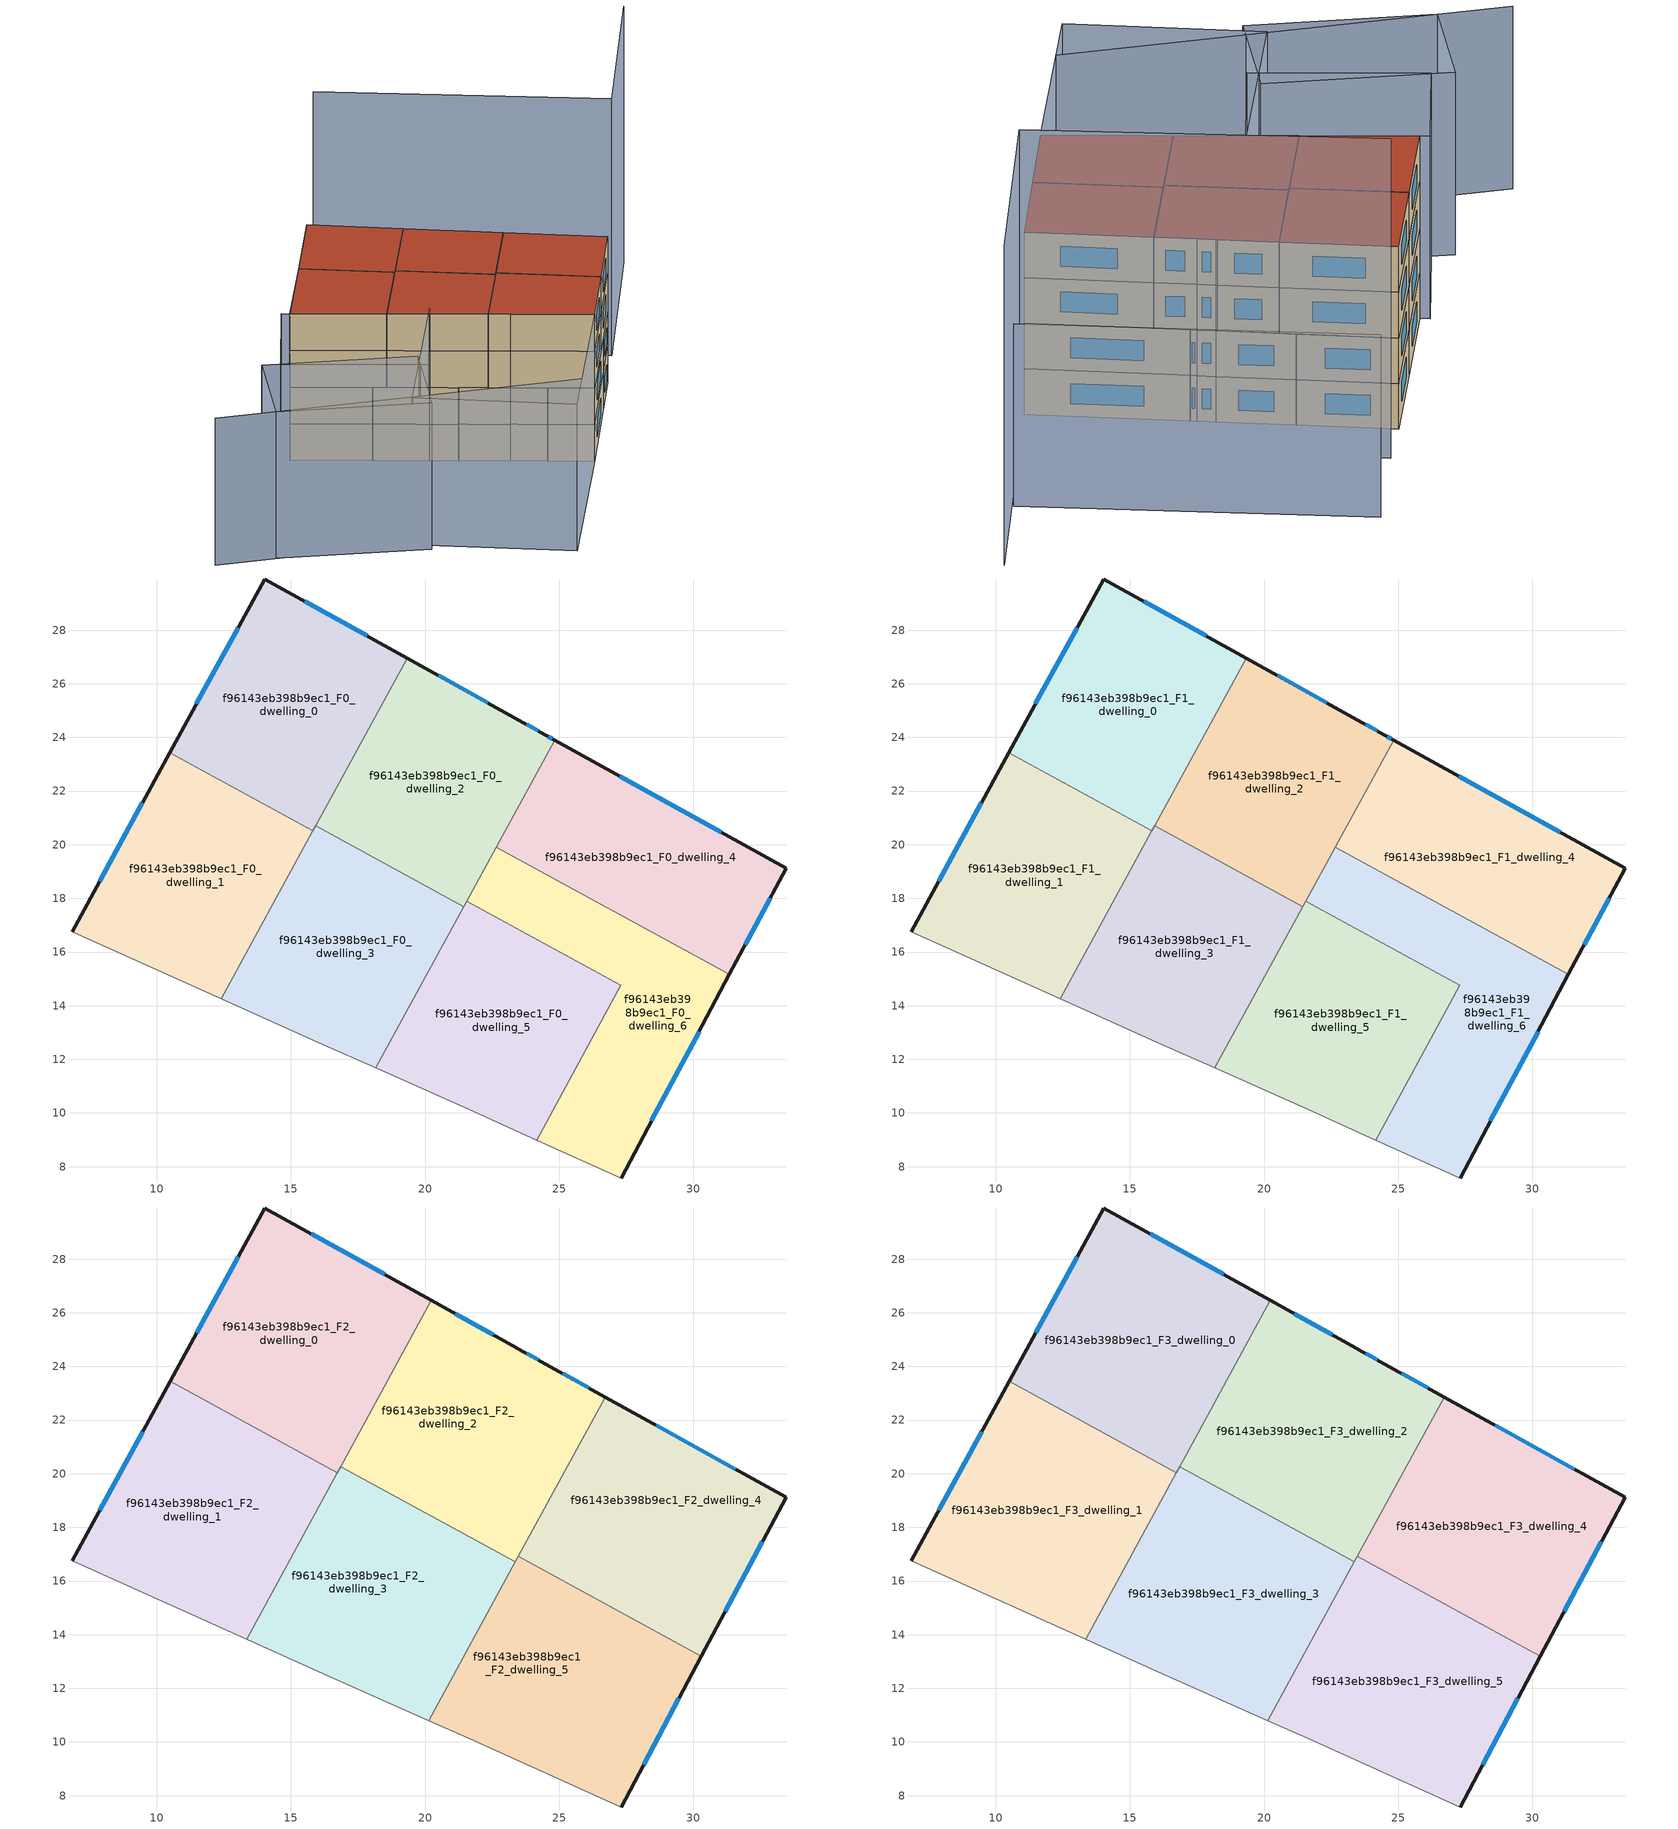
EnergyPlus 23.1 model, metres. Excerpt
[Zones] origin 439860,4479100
f96143eb398b9ec1_F0_dwelling_0
 floor ground (EU_floor_Construction): 19.33,26.96 15.82,20.52 10.49,23.43 14.02,29.91 z0
 wall outside (EU_wall_Construction): 19.33,26.96 14.02,29.91 10.49,23.43 z0:3
 wall to f96143eb398b9ec1_F0_dwelling_1 (EU_wall_Construction): 10.49,23.43 15.82,20.52 z0:3
 wall to f96143eb398b9ec1_F0_dwelling_2 (EU_wall_Construction): 15.92,20.71 19.33,26.96 z0:3
 wall to f96143eb398b9ec1_F0_dwelling_3 (EU_wall_Construction): 15.82,20.52 15.92,20.71 z0:3
 window (EU_Window_Construction): 13.03,28.09 11.48,25.25 / 17.84,27.79 15.51,29.08 z0.84:2.16
f96143eb398b9ec1_F0_dwelling_1
 floor ground (EU_floor_Construction): 15.82,20.52 12.41,14.26 6.85,16.76 10.49,23.43 z0
 wall outside (EU_wall_Construction): 10.49,23.43 6.85,16.76 z0:3
 wall adiabatic (EU_wall_Construction): 6.85,16.76 12.41,14.26 z0:3
 wall to f96143eb398b9ec1_F0_dwelling_3 (EU_wall_Construction): 12.41,14.26 15.82,20.52 z0:3
 window (EU_Window_Construction): 9.47,21.56 7.87,18.64 z0.84:2.16
f96143eb398b9ec1_F0_dwelling_2
 floor ground (EU_floor_Construction): 23.5,24.65 24.51,24.08 24.83,23.9 21.45,17.69 15.92,20.71 19.33,26.96 z0
 wall outside (EU_wall_Construction): 24.83,23.9 24.51,24.08 23.5,24.65 19.33,26.96 z0:3
 wall to f96143eb398b9ec1_F0_dwelling_3 (EU_wall_Construction): 15.92,20.71 21.45,17.69 z0:3
 wall to f96143eb398b9ec1_F0_dwelling_4 (EU_wall_Construction): 22.65,19.91 24.83,23.9 z0:3
 wall to f96143eb398b9ec1_F0_dwelling_6 (EU_wall_Construction): 21.56,17.89 22.65,19.91 z0:3
 wall to f96143eb398b9ec1_F0_dwelling_5 (EU_wall_Construction): 21.45,17.69 21.56,17.89 z0:3
 window (EU_Window_Construction): 24.22,24.24 23.78,24.49 / 24.74,23.95 24.6,24.03 / 22.33,25.3 20.5,26.31 z0.84:2.16
f96143eb398b9ec1_F0_dwelling_3
 floor ground (EU_floor_Construction): 21.45,17.69 18.16,11.68 16.21,12.55 12.41,14.26 15.92,20.71 z0
 wall adiabatic (EU_wall_Construction): 12.41,14.26 16.21,12.55 18.16,11.68 z0:3
 wall to f96143eb398b9ec1_F0_dwelling_5 (EU_wall_Construction): 18.16,11.68 21.45,17.69 z0:3
f96143eb398b9ec1_F0_dwelling_4
 floor ground (EU_floor_Construction): 33.46,19.13 31.35,15.16 22.65,19.91 24.83,23.9 z0
 wall outside (EU_wall_Construction): 31.35,15.16 33.46,19.13 24.83,23.9 z0:3
 wall to f96143eb398b9ec1_F0_dwelling_6 (EU_wall_Construction): 22.65,19.91 31.35,15.16 z0:3
 window (EU_Window_Construction): 31.94,16.28 32.87,18.01 / 31.04,20.47 27.26,22.56 z0.84:2.16
f96143eb398b9ec1_F0_dwelling_5
 floor ground (EU_floor_Construction): 27.3,14.76 24.16,8.99 21.63,10.13 18.16,11.68 21.56,17.89 z0
 wall to f96143eb398b9ec1_F0_dwelling_6 (EU_wall_Construction): 24.16,8.99 27.3,14.76 21.56,17.89 z0:3
 wall adiabatic (EU_wall_Construction): 18.16,11.68 21.63,10.13 24.16,8.99 z0:3
f96143eb398b9ec1_F0_dwelling_6
 floor ground (EU_floor_Construction): 31.35,15.16 27.31,7.58 24.16,8.99 27.3,14.76 21.56,17.89 22.65,19.91 z0
 wall outside (EU_wall_Construction): 27.31,7.58 31.35,15.16 z0:3
 wall adiabatic (EU_wall_Construction): 24.16,8.99 27.31,7.58 z0:3
 window (EU_Window_Construction): 28.44,9.71 30.21,13.03 z0.84:2.16
f96143eb398b9ec1_F1_dwelling_0
 floor to f96143eb398b9ec1_F0_dwelling_0 (EU_floor_Construction): 19.33,26.96 15.82,20.52 10.49,23.43 14.02,29.91 z3
 wall outside (EU_wall_Construction): 19.33,26.96 14.02,29.91 10.49,23.43 z3:6
 wall to f96143eb398b9ec1_F1_dwelling_1 (EU_wall_Construction): 10.49,23.43 15.82,20.52 z3:6
 wall to f96143eb398b9ec1_F1_dwelling_2 (EU_wall_Construction): 15.92,20.71 19.33,26.96 z3:6
 wall to f96143eb398b9ec1_F1_dwelling_3 (EU_wall_Construction): 15.82,20.52 15.92,20.71 z3:6
 window (EU_Window_Construction): 13.03,28.09 11.48,25.25 / 17.84,27.79 15.51,29.08 z3.84:5.16
f96143eb398b9ec1_F1_dwelling_1
 floor to f96143eb398b9ec1_F0_dwelling_1 (EU_floor_Construction): 15.82,20.52 12.41,14.26 6.85,16.76 10.49,23.43 z3
 wall outside (EU_wall_Construction): 10.49,23.43 6.85,16.76 z3:6
 wall adiabatic (EU_wall_Construction): 6.85,16.76 12.41,14.26 z3:6
 wall to f96143eb398b9ec1_F1_dwelling_3 (EU_wall_Construction): 12.41,14.26 15.82,20.52 z3:6
 window (EU_Window_Construction): 9.47,21.56 7.87,18.64 z3.84:5.16
 ceiling adiabatic (EU_roof_Construction): 12.41,14.26 15.82,20.52 10.49,23.43 6.85,16.76 z6
f96143eb398b9ec1_F1_dwelling_2
 floor to f96143eb398b9ec1_F0_dwelling_2 (EU_floor_Construction): 23.5,24.65 24.51,24.08 24.83,23.9 21.45,17.69 15.92,20.71 19.33,26.96 z3
 wall outside (EU_wall_Construction): 24.83,23.9 24.51,24.08 23.5,24.65 19.33,26.96 z3:6
 wall to f96143eb398b9ec1_F1_dwelling_3 (EU_wall_Construction): 15.92,20.71 21.45,17.69 z3:6
 wall to f96143eb398b9ec1_F1_dwelling_4 (EU_wall_Construction): 22.65,19.91 24.83,23.9 z3:6
 wall to f96143eb398b9ec1_F1_dwelling_6 (EU_wall_Construction): 21.56,17.89 22.65,19.91 z3:6
 wall to f96143eb398b9ec1_F1_dwelling_5 (EU_wall_Construction): 21.45,17.69 21.56,17.89 z3:6
 window (EU_Window_Construction): 24.22,24.24 23.78,24.49 / 24.74,23.95 24.6,24.03 / 22.33,25.3 20.5,26.31 z3.84:5.16
f96143eb398b9ec1_F1_dwelling_3
 floor to f96143eb398b9ec1_F0_dwelling_3 (EU_floor_Construction): 21.45,17.69 18.16,11.68 16.21,12.55 12.41,14.26 15.92,20.71 z3
 wall adiabatic (EU_wall_Construction): 12.41,14.26 16.21,12.55 18.16,11.68 z3:6
 wall to f96143eb398b9ec1_F1_dwelling_5 (EU_wall_Construction): 18.16,11.68 21.45,17.69 z3:6
f96143eb398b9ec1_F1_dwelling_4
 floor to f96143eb398b9ec1_F0_dwelling_4 (EU_floor_Construction): 33.46,19.13 31.35,15.16 22.65,19.91 24.83,23.9 z3
 wall outside (EU_wall_Construction): 31.35,15.16 33.46,19.13 24.83,23.9 z3:6
 wall to f96143eb398b9ec1_F1_dwelling_6 (EU_wall_Construction): 22.65,19.91 31.35,15.16 z3:6
 window (EU_Window_Construction): 31.94,16.28 32.87,18.01 / 31.04,20.47 27.26,22.56 z3.84:5.16
f96143eb398b9ec1_F1_dwelling_5
 floor to f96143eb398b9ec1_F0_dwelling_5 (EU_floor_Construction): 27.3,14.76 24.16,8.99 21.63,10.13 18.16,11.68 21.56,17.89 z3
 wall to f96143eb398b9ec1_F1_dwelling_6 (EU_wall_Construction): 24.16,8.99 27.3,14.76 21.56,17.89 z3:6
 wall adiabatic (EU_wall_Construction): 18.16,11.68 21.63,10.13 24.16,8.99 z3:6
 ceiling adiabatic (EU_roof_Construction): 23.36,16.71 23.45,16.86 21.56,17.89 21.47,17.74 z6
f96143eb398b9ec1_F1_dwelling_6
 floor to f96143eb398b9ec1_F0_dwelling_6 (EU_floor_Construction): 31.35,15.16 27.31,7.58 24.16,8.99 27.3,14.76 21.56,17.89 22.65,19.91 z3
 wall outside (EU_wall_Construction): 27.31,7.58 31.35,15.16 z3:6
 wall adiabatic (EU_wall_Construction): 24.16,8.99 27.31,7.58 z3:6
 window (EU_Window_Construction): 28.44,9.71 30.21,13.03 z3.84:5.16
f96143eb398b9ec1_F2_dwelling_0
 floor to f96143eb398b9ec1_F1_dwelling_0 (EU_floor_Construction): 19.33,26.96 15.83,20.54 10.5,23.44 14.02,29.91 z6
 floor to f96143eb398b9ec1_F1_dwelling_2 (EU_floor_Construction): 20.23,26.46 16.83,20.21 15.92,20.71 19.33,26.96 z6
 floor to f96143eb398b9ec1_F1_dwelling_3 (EU_floor_Construction): 16.83,20.21 16.73,20.04 15.83,20.54 15.92,20.71 z6
 wall outside (EU_wall_Construction): 20.23,26.46 14.02,29.91 10.49,23.44 z6:9
 wall to f96143eb398b9ec1_F2_dwelling_1 (EU_wall_Construction): 10.49,23.44 16.73,20.04 z6:9
 wall to f96143eb398b9ec1_F2_dwelling_2 (EU_wall_Construction): 16.85,20.26 20.23,26.46 z6:9
 wall to f96143eb398b9ec1_F2_dwelling_3 (EU_wall_Construction): 16.73,20.04 16.85,20.26 z6:9
 window (EU_Window_Construction): 13.03,28.09 11.49,25.26 / 18.49,27.43 15.77,28.94 z6.84:8.16
f96143eb398b9ec1_F2_dwelling_1
 floor to f96143eb398b9ec1_F1_dwelling_0 (EU_floor_Construction): 15.83,20.54 15.82,20.52 10.49,23.43 10.5,23.44 z6
 floor to f96143eb398b9ec1_F1_dwelling_3 (EU_floor_Construction): 16.73,20.04 13.35,13.84 12.41,14.26 15.83,20.54 z6
 floor adiabatic (EU_floor_Construction): 15.82,20.52 12.41,14.26 13.35,13.84 6.85,16.76 10.49,23.44 10.49,23.43 z6
 wall outside (EU_wall_Construction): 10.49,23.44 6.85,16.76 z6:9
 wall adiabatic (EU_wall_Construction): 6.85,16.76 13.35,13.84 z6:9
 wall to f96143eb398b9ec1_F2_dwelling_3 (EU_wall_Construction): 13.35,13.84 16.73,20.04 z6:9
 window (EU_Window_Construction): 9.47,21.57 7.88,18.64 z6.84:8.16
f96143eb398b9ec1_F2_dwelling_2
 floor to f96143eb398b9ec1_F1_dwelling_2 (EU_floor_Construction): 23.5,24.65 24.51,24.08 24.83,23.9 21.47,17.74 16.85,20.26 20.23,26.46 23.44,24.68 z6
 floor to f96143eb398b9ec1_F1_dwelling_4 (EU_floor_Construction): 26.72,22.86 24.54,18.88 22.65,19.91 24.83,23.9 z6
 floor to f96143eb398b9ec1_F1_dwelling_6 (EU_floor_Construction): 24.54,18.88 23.45,16.86 21.56,17.89 22.65,19.91 z6
 floor adiabatic (EU_floor_Construction): 24.54,18.88 23.36,16.71 21.47,17.74 22.65,19.91 21.56,17.89 23.45,16.86 z6
 wall outside (EU_wall_Construction): 26.72,22.86 24.51,24.08 23.5,24.65 23.44,24.68 20.23,26.46 z6:9
 wall to f96143eb398b9ec1_F2_dwelling_3 (EU_wall_Construction): 16.85,20.26 23.36,16.71 z6:9
 wall to f96143eb398b9ec1_F2_dwelling_4 (EU_wall_Construction): 23.48,16.93 26.72,22.86 z6:9
 wall to f96143eb398b9ec1_F2_dwelling_5 (EU_wall_Construction): 23.36,16.71 23.48,16.93 z6:9
 window (EU_Window_Construction): 24.22,24.24 23.78,24.49 / 26.1,23.2 25.13,23.74 / 22.54,25.18 21.13,25.96 z6.84:8.16
f96143eb398b9ec1_F2_dwelling_3
 floor to f96143eb398b9ec1_F1_dwelling_3 (EU_floor_Construction): 21.45,17.69 18.17,11.68 16.21,12.55 13.35,13.84 16.83,20.21 z6
 floor to f96143eb398b9ec1_F1_dwelling_5 (EU_floor_Construction): 23.36,16.71 20.14,10.8 18.17,11.68 21.47,17.74 z6
 floor to f96143eb398b9ec1_F1_dwelling_2 (EU_floor_Construction): 21.47,17.74 21.45,17.69 16.83,20.21 16.85,20.26 z6
 wall adiabatic (EU_wall_Construction): 13.35,13.84 16.21,12.55 20.14,10.8 z6:9
 wall to f96143eb398b9ec1_F2_dwelling_5 (EU_wall_Construction): 20.14,10.8 23.36,16.71 z6:9
f96143eb398b9ec1_F2_dwelling_4
 floor to f96143eb398b9ec1_F1_dwelling_4 (EU_floor_Construction): 33.46,19.13 31.35,15.16 24.54,18.88 26.72,22.86 z6
 floor to f96143eb398b9ec1_F1_dwelling_6 (EU_floor_Construction): 31.35,15.16 30.31,13.2 23.48,16.93 24.54,18.88 z6
 wall outside (EU_wall_Construction): 30.31,13.2 33.46,19.13 26.72,22.86 z6:9
 wall to f96143eb398b9ec1_F2_dwelling_5 (EU_wall_Construction): 23.48,16.93 30.31,13.2 z6:9
 window (EU_Window_Construction): 31.19,14.87 32.58,17.46 / 31.57,20.18 28.61,21.81 z6.84:8.16
f96143eb398b9ec1_F2_dwelling_5
 floor to f96143eb398b9ec1_F1_dwelling_5 (EU_floor_Construction): 27.3,14.76 24.16,8.99 21.63,10.13 20.14,10.8 23.45,16.86 z6
 floor to f96143eb398b9ec1_F1_dwelling_6 (EU_floor_Construction): 27.3,14.76 23.45,16.86 23.48,16.93 30.31,13.2 27.31,7.58 24.16,8.99 z6
 wall outside (EU_wall_Construction): 27.31,7.58 30.31,13.2 z6:9
 wall adiabatic (EU_wall_Construction): 20.14,10.8 21.63,10.13 27.31,7.58 z6:9
 window (EU_Window_Construction): 28.15,9.16 29.46,11.62 z6.84:8.16
f96143eb398b9ec1_F3_dwelling_0
 floor to f96143eb398b9ec1_F2_dwelling_0 (EU_floor_Construction): 20.23,26.46 16.73,20.04 10.49,23.44 14.02,29.91 z9
 wall outside (EU_wall_Construction): 20.23,26.46 14.02,29.91 10.49,23.44 z9:12
 wall to f96143eb398b9ec1_F3_dwelling_1 (EU_wall_Construction): 10.49,23.44 16.73,20.04 z9:12
 wall to f96143eb398b9ec1_F3_dwelling_2 (EU_wall_Construction): 16.85,20.26 20.23,26.46 z9:12
 wall to f96143eb398b9ec1_F3_dwelling_3 (EU_wall_Construction): 16.73,20.04 16.85,20.26 z9:12
 window (EU_Window_Construction): 13.03,28.09 11.49,25.26 / 18.49,27.43 15.77,28.94 z9.84:11.16
 roof outside (EU_roof_Construction): 16.73,20.04 20.23,26.46 14.02,29.91 10.49,23.44 z12
f96143eb398b9ec1_F3_dwelling_1
 floor to f96143eb398b9ec1_F2_dwelling_1 (EU_floor_Construction): 16.73,20.04 13.35,13.84 6.85,16.76 10.49,23.44 z9
 wall outside (EU_wall_Construction): 10.49,23.44 6.85,16.76 z9:12
 wall adiabatic (EU_wall_Construction): 6.85,16.76 13.35,13.84 z9:12
 wall to f96143eb398b9ec1_F3_dwelling_3 (EU_wall_Construction): 13.35,13.84 16.73,20.04 z9:12
 window (EU_Window_Construction): 9.47,21.57 7.88,18.64 z9.84:11.16
 roof outside (EU_roof_Construction): 13.35,13.84 16.73,20.04 10.49,23.44 6.85,16.76 z12
f96143eb398b9ec1_F3_dwelling_2
 floor to f96143eb398b9ec1_F2_dwelling_2 (EU_floor_Construction): 24.51,24.08 26.72,22.86 23.36,16.71 16.85,20.26 20.23,26.46 23.44,24.68 23.5,24.65 z9
 wall outside (EU_wall_Construction): 26.72,22.86 24.51,24.08 23.5,24.65 23.44,24.68 20.23,26.46 z9:12
 wall to f96143eb398b9ec1_F3_dwelling_3 (EU_wall_Construction): 16.85,20.26 23.36,16.71 z9:12
 wall to f96143eb398b9ec1_F3_dwelling_4 (EU_wall_Construction): 23.48,16.93 26.72,22.86 z9:12
 wall to f96143eb398b9ec1_F3_dwelling_5 (EU_wall_Construction): 23.36,16.71 23.48,16.93 z9:12
 window (EU_Window_Construction): 24.22,24.24 23.78,24.49 / 26.1,23.2 25.13,23.74 / 22.54,25.18 21.13,25.96 z9.84:11.16
 roof outside (EU_roof_Construction): 23.36,16.71 26.72,22.86 24.51,24.08 23.5,24.65 23.44,24.68 20.23,26.46 16.85,20.26 z12
f96143eb398b9ec1_F3_dwelling_3
 floor to f96143eb398b9ec1_F2_dwelling_3 (EU_floor_Construction): 23.36,16.71 20.14,10.8 16.21,12.55 13.35,13.84 16.85,20.26 z9
 wall adiabatic (EU_wall_Construction): 13.35,13.84 16.21,12.55 20.14,10.8 z9:12
 wall to f96143eb398b9ec1_F3_dwelling_5 (EU_wall_Construction): 20.14,10.8 23.36,16.71 z9:12
 roof outside (EU_roof_Construction): 20.14,10.8 23.36,16.71 16.85,20.26 13.35,13.84 16.21,12.55 z12
f96143eb398b9ec1_F3_dwelling_4
 floor to f96143eb398b9ec1_F2_dwelling_4 (EU_floor_Construction): 33.46,19.13 30.31,13.2 23.48,16.93 26.72,22.86 z9
 wall outside (EU_wall_Construction): 30.31,13.2 33.46,19.13 26.72,22.86 z9:12
 wall to f96143eb398b9ec1_F3_dwelling_5 (EU_wall_Construction): 23.48,16.93 30.31,13.2 z9:12
 window (EU_Window_Construction): 31.19,14.87 32.58,17.46 / 31.57,20.18 28.61,21.81 z9.84:11.16
 roof outside (EU_roof_Construction): 30.31,13.2 33.46,19.13 26.72,22.86 23.48,16.93 z12
f96143eb398b9ec1_F3_dwelling_5
 floor to f96143eb398b9ec1_F2_dwelling_5 (EU_floor_Construction): 30.31,13.2 27.31,7.58 21.63,10.13 20.14,10.8 23.48,16.93 z9
 wall outside (EU_wall_Construction): 27.31,7.58 30.31,13.2 z9:12
 wall adiabatic (EU_wall_Construction): 20.14,10.8 21.63,10.13 27.31,7.58 z9:12
 window (EU_Window_Construction): 28.15,9.16 29.46,11.62 z9.84:11.16
 roof outside (EU_roof_Construction): 27.31,7.58 30.31,13.2 23.48,16.93 20.14,10.8 21.63,10.13 z12
shading: -5.26,2.95 22.11,-1.87 / 39.01,30.16 19.8,40.33 / 27.31,7.58 20.05,-5.63 / 20.05,-5.63 9.38,0.23 / 9.38,0.23 16.64,13.44 / 16.64,13.44 27.31,7.58 / 1.45,9.71 12.57,6.48 / 12.57,6.48 10.38,-1.07 / 10.38,-1.07 -0.74,2.15 / -0.74,2.15 1.45,9.71 / 6.28,17.02 16.21,12.55 / 16.21,12.55 12.74,4.84 / 12.74,4.84 2.81,9.32 / 2.81,9.32 6.28,17.02 z0:12; 42.72,37.19 35.61,23.28 / 35.61,23.28 16.03,33.3 z0:21
[Building]
EU S2 Campaign: North Axis=0; Terrain=City; Solar Distribution=FullExterior
[Site:Location]
Madrid: Latitude=40.5; Longitude=-3.5; Time Zone=1; Elevation=609
[SizingPeriod:WeatherFileDays]
AnnualSizingPeriod: Begin Month=1; Begin Day of Month=1; End Month=12; End Day of Month=31; Day of Week for Start Day=Monday; Use Weather File Daylight Saving Period=No; Use Weather File Rain and Snow Indicators=No
[MATERIAL]
EU_InternalMass_Material: Roughness=MediumRough; Thickness=0.1; Conductivity=1; Density=1800; Specific Heat=900; Thermal Absorptance=0.9; Solar Absorptance=0.7; Visible Absorptance=0.7
[MATERIAL:NOMASS] Roughness=MediumRough; Thermal Absorptance=0.9; Solar Absorptance=0.7; Visible Absorptance=0.7
Name | Thermal Resistance
EU_wall_NoMass; EU_roof_NoMass | 2.16768
EU_floor_NoMass | 1.14339
[WINDOWMATERIAL:SIMPLEGLAZINGSYSTEM]
EU_Window_SimpleGlazing: UFactor=3.23888; Solar Heat Gain Coefficient=0.85; Visible Transmittance=0.85
[CONSTRUCTION]
EU_wall_Construction: EU_wall_NoMass
EU_roof_Construction: EU_roof_NoMass
EU_floor_Construction: EU_floor_NoMass
EU_InternalMass_Construction: EU_InternalMass_Material
EU_Window_Construction: EU_Window_SimpleGlazing
[ZONE] Type=1; Multiplier=1; Ceiling Height=autocalculate; Floor Area=autocalculate; Part of Total Floor Area=Yes
Name | Volume
f96143eb398b9ec1_F0_dwelling_0; f96143eb398b9ec1_F1_dwelling_0 | 134.035
f96143eb398b9ec1_F2_dwelling_0; f96143eb398b9ec1_F3_dwelling_0 | 156.397
f96143eb398b9ec1_F0_dwelling_1; f96143eb398b9ec1_F1_dwelling_1 | 134.053
f96143eb398b9ec1_F2_dwelling_1; f96143eb398b9ec1_F3_dwelling_1 | 156.39
f96143eb398b9ec1_F0_dwelling_2; f96143eb398b9ec1_F1_dwelling_2 | 134.06
f96143eb398b9ec1_F2_dwelling_2; f96143eb398b9ec1_F3_dwelling_2 | 156.391
f96143eb398b9ec1_F0_dwelling_3; f96143eb398b9ec1_F1_dwelling_3 | 134.048
f96143eb398b9ec1_F2_dwelling_3; f96143eb398b9ec1_F3_dwelling_3 | 156.402
f96143eb398b9ec1_F0_dwelling_4; f96143eb398b9ec1_F1_dwelling_4 | 134.066
f96143eb398b9ec1_F2_dwelling_4; f96143eb398b9ec1_F3_dwelling_4 | 156.394
f96143eb398b9ec1_F0_dwelling_5; f96143eb398b9ec1_F1_dwelling_5 | 134.049
f96143eb398b9ec1_F2_dwelling_5; f96143eb398b9ec1_F3_dwelling_5 | 156.389
f96143eb398b9ec1_F0_dwelling_6; f96143eb398b9ec1_F1_dwelling_6 | 134.025
[INTERNALMASS] Construction=EU_InternalMass_Construction
Name | Zone or ZoneList | Surface Area
f96143eb398b9ec1_F0_dwelling_0_EU_InternalMass | f96143eb398b9ec1_F0_dwelling_0 | 44.679
f96143eb398b9ec1_F0_dwelling_1_EU_InternalMass | f96143eb398b9ec1_F0_dwelling_1 | 44.6843
f96143eb398b9ec1_F0_dwelling_2_EU_InternalMass | f96143eb398b9ec1_F0_dwelling_2 | 44.6871
f96143eb398b9ec1_F0_dwelling_3_EU_InternalMass | f96143eb398b9ec1_F0_dwelling_3 | 44.6819
f96143eb398b9ec1_F0_dwelling_4_EU_InternalMass | f96143eb398b9ec1_F0_dwelling_4 | 44.6862
f96143eb398b9ec1_F0_dwelling_5_EU_InternalMass | f96143eb398b9ec1_F0_dwelling_5 | 44.6833
f96143eb398b9ec1_F0_dwelling_6_EU_InternalMass | f96143eb398b9ec1_F0_dwelling_6 | 44.6749
f96143eb398b9ec1_F1_dwelling_0_EU_InternalMass | f96143eb398b9ec1_F1_dwelling_0 | 44.679
f96143eb398b9ec1_F1_dwelling_1_EU_InternalMass | f96143eb398b9ec1_F1_dwelling_1 | 44.6843
f96143eb398b9ec1_F1_dwelling_2_EU_InternalMass | f96143eb398b9ec1_F1_dwelling_2 | 44.6871
f96143eb398b9ec1_F1_dwelling_3_EU_InternalMass | f96143eb398b9ec1_F1_dwelling_3 | 44.6819
f96143eb398b9ec1_F1_dwelling_4_EU_InternalMass | f96143eb398b9ec1_F1_dwelling_4 | 44.6862
f96143eb398b9ec1_F1_dwelling_5_EU_InternalMass | f96143eb398b9ec1_F1_dwelling_5 | 44.6833
f96143eb398b9ec1_F1_dwelling_6_EU_InternalMass | f96143eb398b9ec1_F1_dwelling_6 | 44.6749
f96143eb398b9ec1_F2_dwelling_0_EU_InternalMass | f96143eb398b9ec1_F2_dwelling_0 | 52.1323
f96143eb398b9ec1_F2_dwelling_1_EU_InternalMass | f96143eb398b9ec1_F2_dwelling_1 | 52.1295
f96143eb398b9ec1_F2_dwelling_2_EU_InternalMass | f96143eb398b9ec1_F2_dwelling_2 | 52.1304
f96143eb398b9ec1_F2_dwelling_3_EU_InternalMass | f96143eb398b9ec1_F2_dwelling_3 | 52.1351
f96143eb398b9ec1_F2_dwelling_4_EU_InternalMass | f96143eb398b9ec1_F2_dwelling_4 | 52.1315
f96143eb398b9ec1_F2_dwelling_5_EU_InternalMass | f96143eb398b9ec1_F2_dwelling_5 | 52.1295
f96143eb398b9ec1_F3_dwelling_0_EU_InternalMass | f96143eb398b9ec1_F3_dwelling_0 | 52.1323
f96143eb398b9ec1_F3_dwelling_1_EU_InternalMass | f96143eb398b9ec1_F3_dwelling_1 | 52.1295
f96143eb398b9ec1_F3_dwelling_2_EU_InternalMass | f96143eb398b9ec1_F3_dwelling_2 | 52.1304
f96143eb398b9ec1_F3_dwelling_3_EU_InternalMass | f96143eb398b9ec1_F3_dwelling_3 | 52.1351
f96143eb398b9ec1_F3_dwelling_4_EU_InternalMass | f96143eb398b9ec1_F3_dwelling_4 | 52.1315
f96143eb398b9ec1_F3_dwelling_5_EU_InternalMass | f96143eb398b9ec1_F3_dwelling_5 | 52.1295
[OTHEREQUIPMENT] Fuel Type=Electricity; Design Level Calculation Method=Watts/Area; Power per Zone Floor Area=1; Fraction Latent=0; Fraction Radiant=0; Fraction Lost=0; Carbon Dioxide Generation Rate=0; EndUse Subcategory=EU_Step8_InternalGains
Name | Zone or ZoneList or Space or SpaceList | Schedule
EU_Step8_InternalGain_f96143eb398b9ec1_F0_dwelling_0_f000 | f96143eb398b9ec1_F0_dwelling_0 | EU_Step8_GainSchedule_f96143eb398b9ec1_F0_dwelling_0_f000
EU_Step8_InternalGain_f96143eb398b9ec1_F0_dwelling_1_f000 | f96143eb398b9ec1_F0_dwelling_1 | EU_Step8_GainSchedule_f96143eb398b9ec1_F0_dwelling_1_f000
EU_Step8_InternalGain_f96143eb398b9ec1_F0_dwelling_2_f000 | f96143eb398b9ec1_F0_dwelling_2 | EU_Step8_GainSchedule_f96143eb398b9ec1_F0_dwelling_2_f000
EU_Step8_InternalGain_f96143eb398b9ec1_F0_dwelling_3_f000 | f96143eb398b9ec1_F0_dwelling_3 | EU_Step8_GainSchedule_f96143eb398b9ec1_F0_dwelling_3_f000
EU_Step8_InternalGain_f96143eb398b9ec1_F0_dwelling_4_f000 | f96143eb398b9ec1_F0_dwelling_4 | EU_Step8_GainSchedule_f96143eb398b9ec1_F0_dwelling_4_f000
EU_Step8_InternalGain_f96143eb398b9ec1_F0_dwelling_5_f000 | f96143eb398b9ec1_F0_dwelling_5 | EU_Step8_GainSchedule_f96143eb398b9ec1_F0_dwelling_5_f000
EU_Step8_InternalGain_f96143eb398b9ec1_F0_dwelling_6_f000 | f96143eb398b9ec1_F0_dwelling_6 | EU_Step8_GainSchedule_f96143eb398b9ec1_F0_dwelling_6_f000
EU_Step8_InternalGain_f96143eb398b9ec1_F1_dwelling_0_f000 | f96143eb398b9ec1_F1_dwelling_0 | EU_Step8_GainSchedule_f96143eb398b9ec1_F1_dwelling_0_f000
EU_Step8_InternalGain_f96143eb398b9ec1_F1_dwelling_1_f000 | f96143eb398b9ec1_F1_dwelling_1 | EU_Step8_GainSchedule_f96143eb398b9ec1_F1_dwelling_1_f000
EU_Step8_InternalGain_f96143eb398b9ec1_F1_dwelling_2_f000 | f96143eb398b9ec1_F1_dwelling_2 | EU_Step8_GainSchedule_f96143eb398b9ec1_F1_dwelling_2_f000
EU_Step8_InternalGain_f96143eb398b9ec1_F1_dwelling_3_f000 | f96143eb398b9ec1_F1_dwelling_3 | EU_Step8_GainSchedule_f96143eb398b9ec1_F1_dwelling_3_f000
EU_Step8_InternalGain_f96143eb398b9ec1_F1_dwelling_4_f000 | f96143eb398b9ec1_F1_dwelling_4 | EU_Step8_GainSchedule_f96143eb398b9ec1_F1_dwelling_4_f000
EU_Step8_InternalGain_f96143eb398b9ec1_F1_dwelling_5_f000 | f96143eb398b9ec1_F1_dwelling_5 | EU_Step8_GainSchedule_f96143eb398b9ec1_F1_dwelling_5_f000
EU_Step8_InternalGain_f96143eb398b9ec1_F1_dwelling_6_f000 | f96143eb398b9ec1_F1_dwelling_6 | EU_Step8_GainSchedule_f96143eb398b9ec1_F1_dwelling_6_f000
EU_Step8_InternalGain_f96143eb398b9ec1_F2_dwelling_0_f000 | f96143eb398b9ec1_F2_dwelling_0 | EU_Step8_GainSchedule_f96143eb398b9ec1_F2_dwelling_0_f000
EU_Step8_InternalGain_f96143eb398b9ec1_F2_dwelling_1_f000 | f96143eb398b9ec1_F2_dwelling_1 | EU_Step8_GainSchedule_f96143eb398b9ec1_F2_dwelling_1_f000
EU_Step8_InternalGain_f96143eb398b9ec1_F2_dwelling_2_f000 | f96143eb398b9ec1_F2_dwelling_2 | EU_Step8_GainSchedule_f96143eb398b9ec1_F2_dwelling_2_f000
EU_Step8_InternalGain_f96143eb398b9ec1_F2_dwelling_3_f000 | f96143eb398b9ec1_F2_dwelling_3 | EU_Step8_GainSchedule_f96143eb398b9ec1_F2_dwelling_3_f000
EU_Step8_InternalGain_f96143eb398b9ec1_F2_dwelling_4_f000 | f96143eb398b9ec1_F2_dwelling_4 | EU_Step8_GainSchedule_f96143eb398b9ec1_F2_dwelling_4_f000
EU_Step8_InternalGain_f96143eb398b9ec1_F2_dwelling_5_f000 | f96143eb398b9ec1_F2_dwelling_5 | EU_Step8_GainSchedule_f96143eb398b9ec1_F2_dwelling_5_f000
EU_Step8_InternalGain_f96143eb398b9ec1_F3_dwelling_0_f000 | f96143eb398b9ec1_F3_dwelling_0 | EU_Step8_GainSchedule_f96143eb398b9ec1_F3_dwelling_0_f000
EU_Step8_InternalGain_f96143eb398b9ec1_F3_dwelling_1_f000 | f96143eb398b9ec1_F3_dwelling_1 | EU_Step8_GainSchedule_f96143eb398b9ec1_F3_dwelling_1_f000
EU_Step8_InternalGain_f96143eb398b9ec1_F3_dwelling_2_f000 | f96143eb398b9ec1_F3_dwelling_2 | EU_Step8_GainSchedule_f96143eb398b9ec1_F3_dwelling_2_f000
EU_Step8_InternalGain_f96143eb398b9ec1_F3_dwelling_3_f000 | f96143eb398b9ec1_F3_dwelling_3 | EU_Step8_GainSchedule_f96143eb398b9ec1_F3_dwelling_3_f000
EU_Step8_InternalGain_f96143eb398b9ec1_F3_dwelling_4_f000 | f96143eb398b9ec1_F3_dwelling_4 | EU_Step8_GainSchedule_f96143eb398b9ec1_F3_dwelling_4_f000
EU_Step8_InternalGain_f96143eb398b9ec1_F3_dwelling_5_f000 | f96143eb398b9ec1_F3_dwelling_5 | EU_Step8_GainSchedule_f96143eb398b9ec1_F3_dwelling_5_f000
[ZONEVENTILATION:DESIGNFLOWRATE] Schedule=EU_AlwaysOn; Design Flow Rate Calculation Method=AirChanges/Hour; Air Changes per Hour=0.480546; Ventilation Type=Natural; Fan Pressure Rise=0; Fan Total Efficiency=1; Constant Term Coefficient=1; Temperature Term Coefficient=0; Velocity Term Coefficient=0; Velocity Squared Term Coefficient=0; Minimum Indoor Temperature=-100; Maximum Indoor Temperature=100; Delta Temperature=-100; Minimum Outdoor Temperature=-100; Maximum Outdoor Temperature=100; Maximum Wind Speed=40
Name | Zone or ZoneList or Space or SpaceList
EU_ConstantAir_f96143eb398b9ec1_F0_dwelling_0 | f96143eb398b9ec1_F0_dwelling_0
EU_ConstantAir_f96143eb398b9ec1_F0_dwelling_1 | f96143eb398b9ec1_F0_dwelling_1
EU_ConstantAir_f96143eb398b9ec1_F0_dwelling_2 | f96143eb398b9ec1_F0_dwelling_2
EU_ConstantAir_f96143eb398b9ec1_F0_dwelling_3 | f96143eb398b9ec1_F0_dwelling_3
EU_ConstantAir_f96143eb398b9ec1_F0_dwelling_4 | f96143eb398b9ec1_F0_dwelling_4
EU_ConstantAir_f96143eb398b9ec1_F0_dwelling_5 | f96143eb398b9ec1_F0_dwelling_5
EU_ConstantAir_f96143eb398b9ec1_F0_dwelling_6 | f96143eb398b9ec1_F0_dwelling_6
EU_ConstantAir_f96143eb398b9ec1_F1_dwelling_0 | f96143eb398b9ec1_F1_dwelling_0
EU_ConstantAir_f96143eb398b9ec1_F1_dwelling_1 | f96143eb398b9ec1_F1_dwelling_1
EU_ConstantAir_f96143eb398b9ec1_F1_dwelling_2 | f96143eb398b9ec1_F1_dwelling_2
EU_ConstantAir_f96143eb398b9ec1_F1_dwelling_3 | f96143eb398b9ec1_F1_dwelling_3
EU_ConstantAir_f96143eb398b9ec1_F1_dwelling_4 | f96143eb398b9ec1_F1_dwelling_4
EU_ConstantAir_f96143eb398b9ec1_F1_dwelling_5 | f96143eb398b9ec1_F1_dwelling_5
EU_ConstantAir_f96143eb398b9ec1_F1_dwelling_6 | f96143eb398b9ec1_F1_dwelling_6
EU_ConstantAir_f96143eb398b9ec1_F2_dwelling_0 | f96143eb398b9ec1_F2_dwelling_0
EU_ConstantAir_f96143eb398b9ec1_F2_dwelling_1 | f96143eb398b9ec1_F2_dwelling_1
EU_ConstantAir_f96143eb398b9ec1_F2_dwelling_2 | f96143eb398b9ec1_F2_dwelling_2
EU_ConstantAir_f96143eb398b9ec1_F2_dwelling_3 | f96143eb398b9ec1_F2_dwelling_3
EU_ConstantAir_f96143eb398b9ec1_F2_dwelling_4 | f96143eb398b9ec1_F2_dwelling_4
EU_ConstantAir_f96143eb398b9ec1_F2_dwelling_5 | f96143eb398b9ec1_F2_dwelling_5
EU_ConstantAir_f96143eb398b9ec1_F3_dwelling_0 | f96143eb398b9ec1_F3_dwelling_0
EU_ConstantAir_f96143eb398b9ec1_F3_dwelling_1 | f96143eb398b9ec1_F3_dwelling_1
EU_ConstantAir_f96143eb398b9ec1_F3_dwelling_2 | f96143eb398b9ec1_F3_dwelling_2
EU_ConstantAir_f96143eb398b9ec1_F3_dwelling_3 | f96143eb398b9ec1_F3_dwelling_3
EU_ConstantAir_f96143eb398b9ec1_F3_dwelling_4 | f96143eb398b9ec1_F3_dwelling_4
EU_ConstantAir_f96143eb398b9ec1_F3_dwelling_5 | f96143eb398b9ec1_F3_dwelling_5
[HVACTEMPLATE:THERMOSTAT] Constant Heating Setpoint=20; Constant Cooling Setpoint=50
EU_HeatOnly_f96143eb398b9ec1_F0_dwelling_0; EU_HeatOnly_f96143eb398b9ec1_F0_dwelling_1; EU_HeatOnly_f96143eb398b9ec1_F0_dwelling_2; EU_HeatOnly_f96143eb398b9ec1_F0_dwelling_3; EU_HeatOnly_f96143eb398b9ec1_F0_dwelling_4; EU_HeatOnly_f96143eb398b9ec1_F0_dwelling_5; EU_HeatOnly_f96143eb398b9ec1_F0_dwelling_6; EU_HeatOnly_f96143eb398b9ec1_F1_dwelling_0; EU_HeatOnly_f96143eb398b9ec1_F1_dwelling_1; EU_HeatOnly_f96143eb398b9ec1_F1_dwelling_2; EU_HeatOnly_f96143eb398b9ec1_F1_dwelling_3; EU_HeatOnly_f96143eb398b9ec1_F1_dwelling_4; EU_HeatOnly_f96143eb398b9ec1_F1_dwelling_5; EU_HeatOnly_f96143eb398b9ec1_F1_dwelling_6; EU_HeatOnly_f96143eb398b9ec1_F2_dwelling_0; EU_HeatOnly_f96143eb398b9ec1_F2_dwelling_1; EU_HeatOnly_f96143eb398b9ec1_F2_dwelling_2; EU_HeatOnly_f96143eb398b9ec1_F2_dwelling_3; EU_HeatOnly_f96143eb398b9ec1_F2_dwelling_4; EU_HeatOnly_f96143eb398b9ec1_F2_dwelling_5; EU_HeatOnly_f96143eb398b9ec1_F3_dwelling_0; EU_HeatOnly_f96143eb398b9ec1_F3_dwelling_1; EU_HeatOnly_f96143eb398b9ec1_F3_dwelling_2; EU_HeatOnly_f96143eb398b9ec1_F3_dwelling_3; EU_HeatOnly_f96143eb398b9ec1_F3_dwelling_4; EU_HeatOnly_f96143eb398b9ec1_F3_dwelling_5
[HVACTEMPLATE:ZONE:IDEALLOADSAIRSYSTEM] System Availability Schedule=EU_AlwaysOn; Maximum Heating Supply Air Temperature=50; Minimum Cooling Supply Air Temperature=13; Maximum Heating Supply Air Humidity Ratio=0.0156; Minimum Cooling Supply Air Humidity Ratio=0.0077; Heating Limit=NoLimit; Cooling Limit=NoLimit; Heating Availability Schedule=EU_AlwaysOn; Cooling Availability Schedule=EU_CoolingOff; Dehumidification Control Type=ConstantSensibleHeatRatio; Cooling Sensible Heat Ratio=0.7; Dehumidification Setpoint=60; Humidification Control Type=None; Humidification Setpoint=30; Outdoor Air Method=None; Outdoor Air Flow Rate per Person=0.00944; Outdoor Air Flow Rate per Zone Floor Area=0; Outdoor Air Flow Rate per Zone=0; Demand Controlled Ventilation Type=None; Outdoor Air Economizer Type=NoEconomizer; Heat Recovery Type=None; Sensible Heat Recovery Effectiveness=0.7; Latent Heat Recovery Effectiveness=0.65
Name | Template Thermostat
f96143eb398b9ec1_F0_dwelling_0 | EU_HeatOnly_f96143eb398b9ec1_F0_dwelling_0
f96143eb398b9ec1_F0_dwelling_1 | EU_HeatOnly_f96143eb398b9ec1_F0_dwelling_1
f96143eb398b9ec1_F0_dwelling_2 | EU_HeatOnly_f96143eb398b9ec1_F0_dwelling_2
f96143eb398b9ec1_F0_dwelling_3 | EU_HeatOnly_f96143eb398b9ec1_F0_dwelling_3
f96143eb398b9ec1_F0_dwelling_4 | EU_HeatOnly_f96143eb398b9ec1_F0_dwelling_4
f96143eb398b9ec1_F0_dwelling_5 | EU_HeatOnly_f96143eb398b9ec1_F0_dwelling_5
f96143eb398b9ec1_F0_dwelling_6 | EU_HeatOnly_f96143eb398b9ec1_F0_dwelling_6
f96143eb398b9ec1_F1_dwelling_0 | EU_HeatOnly_f96143eb398b9ec1_F1_dwelling_0
f96143eb398b9ec1_F1_dwelling_1 | EU_HeatOnly_f96143eb398b9ec1_F1_dwelling_1
f96143eb398b9ec1_F1_dwelling_2 | EU_HeatOnly_f96143eb398b9ec1_F1_dwelling_2
f96143eb398b9ec1_F1_dwelling_3 | EU_HeatOnly_f96143eb398b9ec1_F1_dwelling_3
f96143eb398b9ec1_F1_dwelling_4 | EU_HeatOnly_f96143eb398b9ec1_F1_dwelling_4
f96143eb398b9ec1_F1_dwelling_5 | EU_HeatOnly_f96143eb398b9ec1_F1_dwelling_5
f96143eb398b9ec1_F1_dwelling_6 | EU_HeatOnly_f96143eb398b9ec1_F1_dwelling_6
f96143eb398b9ec1_F2_dwelling_0 | EU_HeatOnly_f96143eb398b9ec1_F2_dwelling_0
f96143eb398b9ec1_F2_dwelling_1 | EU_HeatOnly_f96143eb398b9ec1_F2_dwelling_1
f96143eb398b9ec1_F2_dwelling_2 | EU_HeatOnly_f96143eb398b9ec1_F2_dwelling_2
f96143eb398b9ec1_F2_dwelling_3 | EU_HeatOnly_f96143eb398b9ec1_F2_dwelling_3
f96143eb398b9ec1_F2_dwelling_4 | EU_HeatOnly_f96143eb398b9ec1_F2_dwelling_4
f96143eb398b9ec1_F2_dwelling_5 | EU_HeatOnly_f96143eb398b9ec1_F2_dwelling_5
f96143eb398b9ec1_F3_dwelling_0 | EU_HeatOnly_f96143eb398b9ec1_F3_dwelling_0
f96143eb398b9ec1_F3_dwelling_1 | EU_HeatOnly_f96143eb398b9ec1_F3_dwelling_1
f96143eb398b9ec1_F3_dwelling_2 | EU_HeatOnly_f96143eb398b9ec1_F3_dwelling_2
f96143eb398b9ec1_F3_dwelling_3 | EU_HeatOnly_f96143eb398b9ec1_F3_dwelling_3
f96143eb398b9ec1_F3_dwelling_4 | EU_HeatOnly_f96143eb398b9ec1_F3_dwelling_4
f96143eb398b9ec1_F3_dwelling_5 | EU_HeatOnly_f96143eb398b9ec1_F3_dwelling_5
[SIZING:ZONE] Zone Cooling Design Supply Air Temperature Input Method=SupplyAirTemperature; Zone Cooling Design Supply Air Temperature=13; Zone Heating Design Supply Air Temperature Input Method=SupplyAirTemperature; Zone Heating Design Supply Air Temperature=50; Zone Cooling Design Supply Air Humidity Ratio=0.008; Zone Heating Design Supply Air Humidity Ratio=0.008; Cooling Design Air Flow Method=DesignDay; Cooling Design Air Flow Rate=0; Cooling Minimum Air Flow per Zone Floor Area=0.000762; Cooling Minimum Air Flow=0; Cooling Minimum Air Flow Fraction=0.2; Heating Design Air Flow Method=DesignDay; Heating Design Air Flow Rate=0; Heating Maximum Air Flow per Zone Floor Area=0.002032; Heating Maximum Air Flow=0.141576; Heating Maximum Air Flow Fraction=0.3; Account for Dedicated Outdoor Air System=No; Dedicated Outdoor Air System Control Strategy=NeutralSupplyAir; Dedicated Outdoor Air Low Setpoint Temperature for Design=autosize; Dedicated Outdoor Air High Setpoint Temperature for Design=autosize; Zone Load Sizing Method=Sensible Load Only No Latent Load; Zone Latent Cooling Design Supply Air Humidity Ratio Input Method=HumidityRatioDifference; Zone Cooling Design Supply Air Humidity Ratio Difference=0.005; Zone Latent Heating Design Supply Air Humidity Ratio Input Method=HumidityRatioDifference; Zone Humidification Design Supply Air Humidity Ratio Difference=0.005
f96143eb398b9ec1_F0_dwelling_0; f96143eb398b9ec1_F0_dwelling_1; f96143eb398b9ec1_F0_dwelling_2; f96143eb398b9ec1_F0_dwelling_3; f96143eb398b9ec1_F0_dwelling_4; f96143eb398b9ec1_F0_dwelling_5; f96143eb398b9ec1_F0_dwelling_6; f96143eb398b9ec1_F1_dwelling_0; f96143eb398b9ec1_F1_dwelling_1; f96143eb398b9ec1_F1_dwelling_2; f96143eb398b9ec1_F1_dwelling_3; f96143eb398b9ec1_F1_dwelling_4; f96143eb398b9ec1_F1_dwelling_5; f96143eb398b9ec1_F1_dwelling_6; f96143eb398b9ec1_F2_dwelling_0; f96143eb398b9ec1_F2_dwelling_1; f96143eb398b9ec1_F2_dwelling_2; f96143eb398b9ec1_F2_dwelling_3; f96143eb398b9ec1_F2_dwelling_4; f96143eb398b9ec1_F2_dwelling_5; f96143eb398b9ec1_F3_dwelling_0; f96143eb398b9ec1_F3_dwelling_1; f96143eb398b9ec1_F3_dwelling_2; f96143eb398b9ec1_F3_dwelling_3; f96143eb398b9ec1_F3_dwelling_4; f96143eb398b9ec1_F3_dwelling_5
[SCHEDULE:CONSTANT]
Name | Hourly Value
EU_AlwaysOn | 1
EU_CoolingOff | 0
[SCHEDULE:FILE] Column Number=1; Rows to Skip at Top=0; Number of Hours of Data=8760; Column Separator=Comma; Interpolate to Timestep=No; Minutes per Item=60; Adjust Schedule for Daylight Savings=Yes
Name | File
EU_Step8_GainSchedule_f96143eb398b9ec1_F0_dwelling_0_f000 | ../../schedules/f96143eb398b9ec1/f96143eb398b9ec1_F0_dwelling_0_f000_gain.csv
EU_Step8_GainSchedule_f96143eb398b9ec1_F0_dwelling_1_f000 | ../../schedules/f96143eb398b9ec1/f96143eb398b9ec1_F0_dwelling_1_f000_gain.csv
EU_Step8_GainSchedule_f96143eb398b9ec1_F0_dwelling_2_f000 | ../../schedules/f96143eb398b9ec1/f96143eb398b9ec1_F0_dwelling_2_f000_gain.csv
EU_Step8_GainSchedule_f96143eb398b9ec1_F0_dwelling_3_f000 | ../../schedules/f96143eb398b9ec1/f96143eb398b9ec1_F0_dwelling_3_f000_gain.csv
EU_Step8_GainSchedule_f96143eb398b9ec1_F0_dwelling_4_f000 | ../../schedules/f96143eb398b9ec1/f96143eb398b9ec1_F0_dwelling_4_f000_gain.csv
EU_Step8_GainSchedule_f96143eb398b9ec1_F0_dwelling_5_f000 | ../../schedules/f96143eb398b9ec1/f96143eb398b9ec1_F0_dwelling_5_f000_gain.csv
EU_Step8_GainSchedule_f96143eb398b9ec1_F0_dwelling_6_f000 | ../../schedules/f96143eb398b9ec1/f96143eb398b9ec1_F0_dwelling_6_f000_gain.csv
EU_Step8_GainSchedule_f96143eb398b9ec1_F1_dwelling_0_f000 | ../../schedules/f96143eb398b9ec1/f96143eb398b9ec1_F1_dwelling_0_f000_gain.csv
EU_Step8_GainSchedule_f96143eb398b9ec1_F1_dwelling_1_f000 | ../../schedules/f96143eb398b9ec1/f96143eb398b9ec1_F1_dwelling_1_f000_gain.csv
EU_Step8_GainSchedule_f96143eb398b9ec1_F1_dwelling_2_f000 | ../../schedules/f96143eb398b9ec1/f96143eb398b9ec1_F1_dwelling_2_f000_gain.csv
EU_Step8_GainSchedule_f96143eb398b9ec1_F1_dwelling_3_f000 | ../../schedules/f96143eb398b9ec1/f96143eb398b9ec1_F1_dwelling_3_f000_gain.csv
EU_Step8_GainSchedule_f96143eb398b9ec1_F1_dwelling_4_f000 | ../../schedules/f96143eb398b9ec1/f96143eb398b9ec1_F1_dwelling_4_f000_gain.csv
EU_Step8_GainSchedule_f96143eb398b9ec1_F1_dwelling_5_f000 | ../../schedules/f96143eb398b9ec1/f96143eb398b9ec1_F1_dwelling_5_f000_gain.csv
EU_Step8_GainSchedule_f96143eb398b9ec1_F1_dwelling_6_f000 | ../../schedules/f96143eb398b9ec1/f96143eb398b9ec1_F1_dwelling_6_f000_gain.csv
EU_Step8_GainSchedule_f96143eb398b9ec1_F2_dwelling_0_f000 | ../../schedules/f96143eb398b9ec1/f96143eb398b9ec1_F2_dwelling_0_f000_gain.csv
EU_Step8_GainSchedule_f96143eb398b9ec1_F2_dwelling_1_f000 | ../../schedules/f96143eb398b9ec1/f96143eb398b9ec1_F2_dwelling_1_f000_gain.csv
EU_Step8_GainSchedule_f96143eb398b9ec1_F2_dwelling_2_f000 | ../../schedules/f96143eb398b9ec1/f96143eb398b9ec1_F2_dwelling_2_f000_gain.csv
EU_Step8_GainSchedule_f96143eb398b9ec1_F2_dwelling_3_f000 | ../../schedules/f96143eb398b9ec1/f96143eb398b9ec1_F2_dwelling_3_f000_gain.csv
EU_Step8_GainSchedule_f96143eb398b9ec1_F2_dwelling_4_f000 | ../../schedules/f96143eb398b9ec1/f96143eb398b9ec1_F2_dwelling_4_f000_gain.csv
EU_Step8_GainSchedule_f96143eb398b9ec1_F2_dwelling_5_f000 | ../../schedules/f96143eb398b9ec1/f96143eb398b9ec1_F2_dwelling_5_f000_gain.csv
EU_Step8_GainSchedule_f96143eb398b9ec1_F3_dwelling_0_f000 | ../../schedules/f96143eb398b9ec1/f96143eb398b9ec1_F3_dwelling_0_f000_gain.csv
EU_Step8_GainSchedule_f96143eb398b9ec1_F3_dwelling_1_f000 | ../../schedules/f96143eb398b9ec1/f96143eb398b9ec1_F3_dwelling_1_f000_gain.csv
EU_Step8_GainSchedule_f96143eb398b9ec1_F3_dwelling_2_f000 | ../../schedules/f96143eb398b9ec1/f96143eb398b9ec1_F3_dwelling_2_f000_gain.csv
EU_Step8_GainSchedule_f96143eb398b9ec1_F3_dwelling_3_f000 | ../../schedules/f96143eb398b9ec1/f96143eb398b9ec1_F3_dwelling_3_f000_gain.csv
EU_Step8_GainSchedule_f96143eb398b9ec1_F3_dwelling_4_f000 | ../../schedules/f96143eb398b9ec1/f96143eb398b9ec1_F3_dwelling_4_f000_gain.csv
EU_Step8_GainSchedule_f96143eb398b9ec1_F3_dwelling_5_f000 | ../../schedules/f96143eb398b9ec1/f96143eb398b9ec1_F3_dwelling_5_f000_gain.csv
